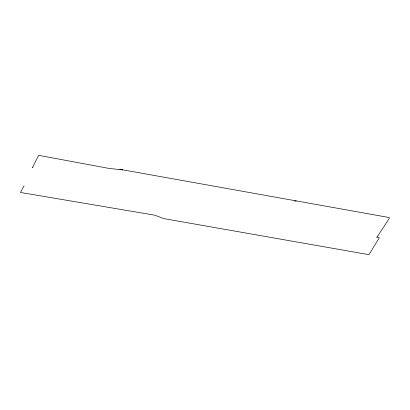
<?xml version="1.0" encoding="UTF-8"?>
<svg xmlns="http://www.w3.org/2000/svg" width="410" height="410" viewBox="0 0 410 410"><rect width="100%" height="100%" fill="white"/><g stroke="black" fill="none" stroke-linecap="round" stroke-linejoin="round"><path stroke-width="0.61" d="M122.195 170.165L122.385 169.766L388.88 217.479L389.5 217.976L376.857 237.405M32.938 167.203L32.477 167.598L38.684 155.328L109.793 168.561L122.385 169.771L119.787 169.699M24.077 185.771L20.5 192.464L154.754 215.183L163.913 218.632L368.954 254.671L379.311 237.769L378.702 237.313L376.862 237.041M294.354 200.992L296.271 201.033"/></g></svg>
